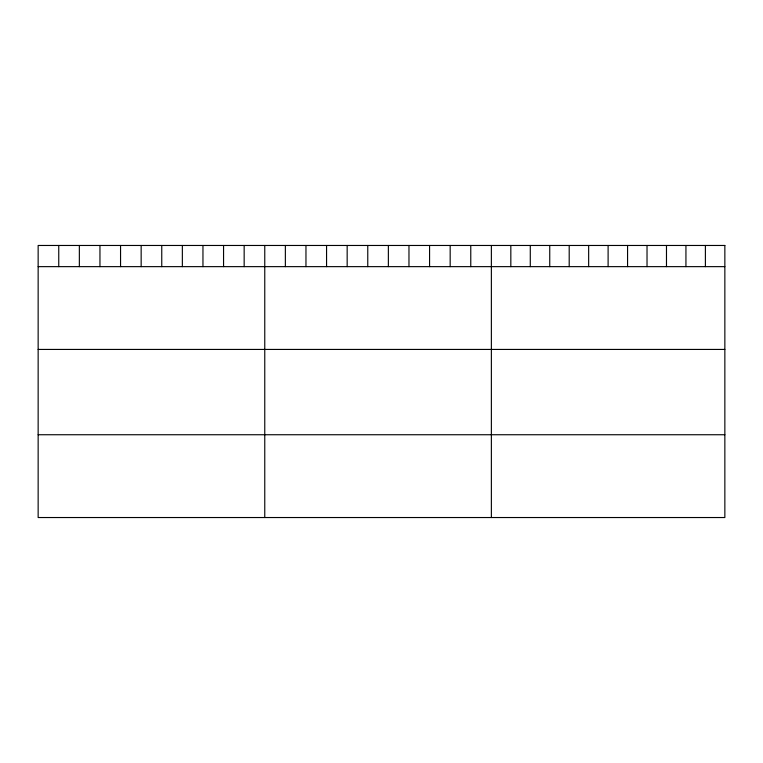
<?xml version="1.0" encoding="UTF-8"?>
<svg xmlns="http://www.w3.org/2000/svg" width="763" height="763" viewBox="0 0 763 763"><rect width="100%" height="100%" fill="white"/><g stroke="black" fill="none" stroke-linecap="round" stroke-linejoin="round"><path stroke-width="1.14" d="M38.15 266.64L724.85 266.64M38.15 349.435L724.85 349.435M38.15 434.738L724.85 434.738M705.394 245.467L705.394 266.64M685.937 245.467L685.937 266.64M666.48 245.467L666.48 266.64M647.024 245.467L647.024 266.64M627.567 245.467L627.567 266.64M608.111 245.467L608.111 266.64M588.654 245.467L588.654 266.64M569.198 245.467L569.198 266.64M549.741 245.467L549.741 266.64M530.285 245.467L530.285 266.64M510.829 245.467L510.829 266.64M491.372 245.467L491.372 517.533M470.771 245.467L470.771 266.64M450.17 245.467L450.17 266.64M429.569 245.467L429.569 266.64M408.968 245.467L408.968 266.64M388.367 245.467L388.367 266.64M367.766 245.467L367.766 266.64M347.165 245.467L347.165 266.64M326.564 245.467L326.564 266.64M305.963 245.467L305.963 266.64M285.362 245.467L285.362 266.64M264.761 245.467L264.761 517.533M244.16 245.467L244.16 266.64M223.559 245.467L223.559 266.64M202.958 245.467L202.958 266.64M182.357 245.467L182.357 266.64M161.756 245.467L161.756 266.64M141.155 245.467L141.155 266.64M120.554 245.467L120.554 266.64M99.953 245.467L99.953 266.64M79.352 245.467L79.352 266.64M58.751 245.467L58.751 266.64M724.85 245.467L38.15 245.467L38.15 517.533L724.85 517.533L724.85 245.467"/></g></svg>
